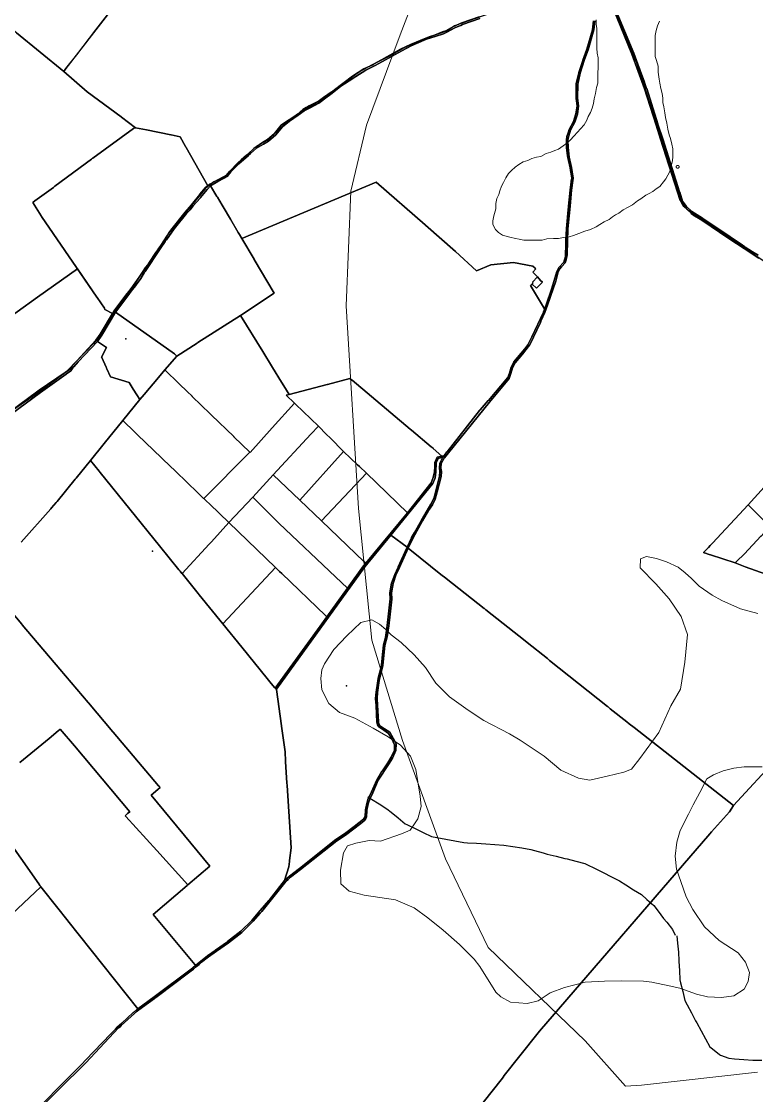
# Model space of a CAD drawing. Header units: metres. Extents: x 3 to 1005126, y 39 to 4383651.
# Drawn here: x 481764 to 483783, y 4360370 to 4363319 of the extents above; entities that cross this region are included whole.
import ezdxf

# ---------------------------------------------------------------- set-up
doc = ezdxf.new("R2010")
doc.units = ezdxf.units.M
doc.header["$MEASUREMENT"] = 0
doc.layers.add('50', color=7, linetype='Continuous', lineweight=9, true_color=0xc9f2cf)
doc.layers.add('Habitats_5_km_Cala_Blava', color=7, linetype='Continuous', lineweight=9, true_color=0xe7f7d0)
doc.layers.add('Carreteras_5_km_Cala_Blava', color=2, linetype='Continuous', lineweight=30)
doc.layers.add('Red_hidrologica_Provisional_5_km_Cala_Blava', color=4, linetype='Continuous', lineweight=30)
doc.layers.add('TM_Llucmajor', color=7, linetype='Continuous')
doc.layers.add('Yacimientos_arqueologicos_5_km_Cala_Blava', color=7, linetype='Continuous', true_color=0x6c7696)

msp = doc.modelspace()

# ---------------------------------------------------------------- linework, layer by layer
at = {"layer": '50'}
msp.add_lwpolyline([(483784.9, 4360434.5), (483466.4, 4360398.9), (483423, 4360396.2), (483423, 4360396.2), (483311.8, 4360520.6), (483045.7, 4360776.8), (482928.5, 4361020.6), (482810, 4361345), (482726.2, 4361620.9), (482689.1, 4361981.8), (482655.2, 4362539.1), (482667.9, 4362853.8), (482711.3, 4363034.5), (482803.7, 4363282.4), (482903.9, 4363542.8)], dxfattribs=at)
at = {"layer": 'Carreteras_5_km_Cala_Blava'}
for points in [[(483342.8, 4363477.6, 96.4), (483342.6, 4363473.1, 96.4), (483353, 4363451.1, 96.2), (483369.4, 4363407, 96.1), (483453.2, 4363206.8, 96.3), (483576, 4362829.3, 94.2)], [(483150, 4363376.5, 102), (482952.8, 4363307.2, 102.9), (482933.7, 4363293.5, 103.2), (482865.5, 4363270.2, 104), (482813.1, 4363246.5, 104), (482776.3, 4363224.8, 103.8), (482724.8, 4363199.4, 103.9), (482692.5, 4363180.9, 103.7), (482578, 4363097.8, 101.4), (482519.4, 4363063.4, 100.7), (482481.3, 4363033, 100.3), (482441.8, 4362995.4, 99.9), (482411.6, 4362978.1, 100.1), (482402.2, 4362970.5, 100.1), (482375.1, 4362943.6, 100.3), (482351.5, 4362923.5, 100.6), (482327.7, 4362896.6, 100.8), (482319.1, 4362890.9, 100.9), (482292.1, 4362878.7, 101.1), (482280.9, 4362871.2, 101.3), (482268.5, 4362860.2, 101.5), (482167.9, 4362737.2, 100.3), (482068.9, 4362589.7, 99.8), (482012.5, 4362515.1, 101.5), (481991.2, 4362473.5, 102.4), (481978.4, 4362454.1, 102.9), (481961.9, 4362434.9, 103), (481891.2, 4362362.3, 102.9)], [(483576, 4362829.3, 94.2), (483585.3, 4362811.9, 94), (483590.7, 4362804.9, 93.9), (483608.3, 4362792.9, 93.6)], [(483608.3, 4362792.9, 93.6), (483880, 4362610.4, 93.1), (483911.8, 4362585.9, 93), (483923.8, 4362573.8, 93.2)], [(481891.2, 4362362.3, 102.9), (481883.6, 4362354.4, 102.8), (481804.8, 4362296.9, 102.4), (481720.8, 4362238.5, 102.5), (481527.1, 4362098.5, 100.4)]]:
    msp.add_polyline3d(points, dxfattribs=at)
at = {"layer": 'Habitats_5_km_Cala_Blava'}
for points in [[(483516.2, 4363319.9), (483511, 4363307.3), (483507.1, 4363294.6), (483504.4, 4363280.6), (483504.3, 4363267.9), (483504.1, 4363252.7), (483504, 4363240), (483503.9, 4363223.4), (483507.6, 4363212), (483512.5, 4363196.7), (483512.4, 4363180.2), (483514.8, 4363161.1), (483517.2, 4363149.6), (483519.6, 4363135.6), (483523.3, 4363121.6), (483525.7, 4363108.9), (483525.6, 4363097.4), (483528.1, 4363084.7), (483530.5, 4363068.2), (483532.9, 4363055.4), (483536.6, 4363040.1), (483539, 4363023.6), (483542.6, 4363008.3), (483546.3, 4362998.1), (483550, 4362982.8), (483552.5, 4362970.1), (483552.4, 4362959.9), (483552.3, 4362948.5), (483552.2, 4362937.1), (483546.9, 4362919.3), (483544.3, 4362907.9), (483539.1, 4362897.8), (483533.9, 4362887.7), (483527.5, 4362878.8), (483517.2, 4362866.2), (483507, 4362859.9), (483498, 4362852.4), (483487.8, 4362847.4), (483478.8, 4362842.4), (483464.7, 4362832.3), (483455.8, 4362827.3), (483441.7, 4362816), (483430.2, 4362809.7), (483416.2, 4362802.2), (483404.6, 4362793.4), (483395.7, 4362788.4), (483386.7, 4362783.4), (483377.8, 4362775.9), (483363.7, 4362769.7), (483352.2, 4362762.1), (483342, 4362755.9), (483326.7, 4362748.4), (483311.4, 4362743.4), (483294.8, 4362737.2), (483279.5, 4362732.2), (483268, 4362728.5), (483252.7, 4362726.1), (483238.7, 4362723.7), (483224.7, 4362723.8), (483206.9, 4362722.7), (483194.2, 4362719), (483180.2, 4362719.1), (483167.5, 4362719.2), (483154.8, 4362719.3), (483143.3, 4362719.4), (483130.6, 4362722.1), (483120.5, 4362723.5), (483105.2, 4362727.4), (483095.1, 4362730), (483085, 4362732.7), (483073.6, 4362740.4), (483066, 4362748.1), (483058.5, 4362762.1), (483058.6, 4362772.3), (483061.3, 4362786.2), (483066.5, 4362805.3), (483066.7, 4362819.2), (483069.3, 4362833.2), (483074.5, 4362844.6), (483077.2, 4362854.7), (483082.4, 4362867.4), (483087.5, 4362877.5), (483094, 4362890.2), (483101.7, 4362901.6), (483109.4, 4362910.4), (483119.7, 4362919.2), (483129.9, 4362926.7), (483141.4, 4362934.3), (483154.2, 4362938), (483165.7, 4362942.9), (483178.4, 4362946.6), (483189.9, 4362949.1), (483205.2, 4362956.6), (483218, 4362960.3), (483228.2, 4362965.3), (483238.4, 4362969), (483251.2, 4362977.8), (483261.4, 4362985.3), (483271.7, 4362994.1), (483280.7, 4363004.2), (483290.9, 4363015.6), (483298.7, 4363024.4), (483308.9, 4363035.8), (483316.7, 4363048.4), (483320.6, 4363058.5), (483327, 4363069.9), (483331, 4363081.3), (483334.9, 4363094), (483336.3, 4363106.7), (483340.2, 4363121.9), (483342.9, 4363138.4), (483346.8, 4363149.8), (483346.9, 4363162.5), (483347.1, 4363177.8), (483347.2, 4363193), (483347.3, 4363207), (483347.5, 4363219.7), (483345, 4363232.4), (483343.9, 4363246.4), (483344, 4363260.4), (483344.1, 4363273.1), (483344.3, 4363288.4), (483344.4, 4363299.8), (483341.9, 4363312.5), (483342, 4363324)], [(483798, 4361273.3), (483749, 4361273.3), (483720, 4361269.3), (483691, 4361262.3), (483664, 4361251.3), (483646, 4361240.3), (483627, 4361202.3), (483609, 4361168.3), (483596, 4361143.3), (483573, 4361098.3), (483564, 4361066.3), (483559, 4361027.3), (483563, 4360992.3), (483575, 4360958.3), (483589, 4360916.3), (483608, 4360881.3), (483640, 4360833.3), (483680, 4360796.3), (483732, 4360762.3), (483752, 4360736.3), (483763, 4360708.3), (483760, 4360683.3), (483749, 4360662.3), (483720, 4360644.3), (483686, 4360639.3), (483648, 4360641.3), (483618, 4360648.3), (483572, 4360665.3), (483543, 4360671.3), (483495, 4360681.3), (483472, 4360684.3), (483412, 4360685.3), (483365, 4360684.3), (483312, 4360681.3), (483255, 4360667.3), (483216, 4360652.3), (483182.9, 4360630.3), (483152.9, 4360623.3), (483106.9, 4360626.3), (483079.9, 4360641.3), (483066.9, 4360654.3), (483022.9, 4360724.3), (483006.9, 4360744.3), (482966.9, 4360785.3), (482921.9, 4360824.3), (482879.9, 4360858.3), (482841.9, 4360885.3), (482790.9, 4360907.3), (482704.9, 4360920.3), (482663.9, 4360931.3), (482640.9, 4360951.3), (482639.9, 4360989.3), (482647.9, 4361036.3), (482658.9, 4361056.3), (482681.9, 4361063.3), (482718.9, 4361070.3), (482749.9, 4361068.3), (482807.9, 4361089.3), (482830.9, 4361099.3), (482844.9, 4361119.3), (482851.9, 4361130.3), (482861.9, 4361164.3), (482858.9, 4361192.3), (482846.9, 4361265.3), (482831.9, 4361302.3), (482804.9, 4361332.3), (482770.9, 4361355.3), (482729.9, 4361379.3), (482678.9, 4361406.3), (482636.9, 4361422.3), (482607.9, 4361446.3), (482588.9, 4361484.3), (482585.9, 4361515.3), (482588.9, 4361539.3), (482595.9, 4361555.3), (482621.9, 4361595.3), (482656.9, 4361632.3), (482695.9, 4361669.3), (482726, 4361676.3), (482747, 4361664.3), (482764, 4361650.3), (482779, 4361635.3), (482807, 4361614.3), (482842, 4361580.3), (482873, 4361545.3), (482902, 4361502.3), (482939, 4361465.3), (482991, 4361428.3), (483034, 4361400.3), (483104, 4361363.3), (483133, 4361346.3), (483199, 4361302.3), (483245, 4361263.3), (483294, 4361241.3), (483325, 4361236.3), (483372, 4361247.3), (483418, 4361258.3), (483439, 4361266.3), (483462, 4361295.3), (483514, 4361367.3), (483547, 4361440.3), (483574, 4361486.3), (483586, 4361560.3), (483593, 4361636.3), (483576, 4361685.3), (483543, 4361734.3), (483506, 4361775.3), (483463, 4361819.3), (483464, 4361844.3), (483480, 4361850.3), (483508, 4361845.3), (483535, 4361835.3), (483567, 4361821.3), (483587, 4361805.3), (483604, 4361790.3), (483625, 4361769.3), (483661, 4361744.3), (483687, 4361729.3), (483739, 4361706.3), (483786, 4361694.3)]]:
    msp.add_lwpolyline(points, dxfattribs=at)
msp.add_lwpolyline([(483566.2, 4362916.3), (483565.3, 4362916.3), (483564.7, 4362916.3), (483564.2, 4362916.8), (483563.7, 4362916.8), (483563.3, 4362917.3), (483562.9, 4362917.8), (483562.6, 4362918.3), (483562.3, 4362918.8), (483562.2, 4362919.3), (483562, 4362919.8), (483562, 4362920.3), (483562, 4362920.8), (483562.1, 4362921.3), (483562.3, 4362921.8), (483562.5, 4362922.3), (483562.8, 4362922.8), (483563.2, 4362923.3), (483563.6, 4362923.3), (483564.1, 4362923.8), (483564.6, 4362924.3), (483565.1, 4362924.3), (483565.7, 4362924.3), (483566.2, 4362924.3), (483566.7, 4362924.3), (483567.3, 4362924.3), (483567.8, 4362923.8), (483568.2, 4362923.8), (483568.7, 4362923.3), (483569.1, 4362922.8), (483569.4, 4362922.3), (483569.7, 4362921.8), (483569.8, 4362921.3), (483569.9, 4362920.8), (483570, 4362920.3), (483569.9, 4362919.8), (483569.8, 4362919.3), (483569.6, 4362918.8), (483569.4, 4362918.3), (483569.1, 4362917.8), (483568.7, 4362917.3), (483568.2, 4362916.8), (483567.8, 4362916.8), (483567.3, 4362916.3), (483566.7, 4362916.3)], close=True, dxfattribs=at)
at = {"layer": 'Red_hidrologica_Provisional_5_km_Cala_Blava'}
for points in [[(482715.4, 4361190.3), (482724.9, 4361184.3), (482746.1, 4361171), (482767.2, 4361157.6), (482778.8, 4361148.2), (482798.2, 4361132.5), (482817.6, 4361116.7), (482822.5, 4361114.3), (482844.9, 4361103.3), (482867.4, 4361092.3), (482889.8, 4361081.3), (482904.6, 4361078.6), (482929.2, 4361074), (482953.8, 4361069.5), (482978.4, 4361064.9), (482989, 4361064.3), (483013.9, 4361062.8), (483038.9, 4361061.2), (483063.8, 4361059.7), (483088.8, 4361058.1), (483088.8, 4361058.1), (483113.5, 4361054.1), (483138.1, 4361050.1), (483162.8, 4361046.1), (483172.4, 4361043.3), (483196.4, 4361036.3), (483207.9, 4361033.5), (483232.1, 4361027.4), (483256.4, 4361021.3), (483262.4, 4361019.8), (483286.6, 4361013.8), (483310.9, 4361007.7), (483316.8, 4361004.8), (483339.2, 4360993.6), (483361.5, 4360982.4), (483383.9, 4360971.2), (483406.2, 4360960), (483424, 4360948.7), (483445.1, 4360935.3), (483466.2, 4360921.9), (483481.5, 4360908.4), (483500.3, 4360891.9), (483512.3, 4360876.3), (483527.5, 4360856.5), (483536.2, 4360845.9), (483552, 4360826.5), (483558.9, 4360810.2)], [(483563.5, 4360809.2), (483565.8, 4360788.9), (483568.6, 4360764.1), (483569.3, 4360740.3), (483569.4, 4360738.1), (483570.7, 4360713.2), (483572, 4360688.2), (483574, 4360680), (483580, 4360655.7), (483586, 4360631.4), (483592.2, 4360619.7), (483603.8, 4360597.5), (483615.4, 4360575.4), (483618.3, 4360569.9), (483630.3, 4360547.9), (483642.2, 4360525.9), (483654.1, 4360503.9), (483661.3, 4360498.2), (483680.8, 4360482.6), (483683.5, 4360481.5), (483706.8, 4360472.6), (483722.4, 4360471.3), (483747.3, 4360469.3), (483772.3, 4360467.2), (483797, 4360467.4)]]:
    msp.add_lwpolyline(points, dxfattribs=at)
at = {"layer": 'TM_Llucmajor', "linetype": 'Continuous', "flags": 128}
for points in [[(482035.1, 4363383.2), (481968, 4363296.4), (481885.9, 4363190.2), (481879.6, 4363182.1), (481749.8, 4363287.8), (481738, 4363297.4), (481736.8, 4363298.5), (481736.8, 4363298.5), (481681.6, 4363349)], [(483020.6, 4363332.1), (482973.1, 4363315.6), (482973, 4363315.5), (482950.2, 4363305.3), (482929.1, 4363293.6), (482928.8, 4363293.5), (482920.4, 4363290.7), (482898.1, 4363282), (482883.8, 4363277.1), (482874.5, 4363274), (482874.4, 4363273.9), (482832.6, 4363256.1), (482832.2, 4363255.9), (482805.1, 4363243.5), (482752.8, 4363214.3), (482730.5, 4363201.8), (482730.2, 4363201.6), (482704.1, 4363189.3), (482673.2, 4363168.9), (482646.5, 4363149), (482639.1, 4363143.5), (482615, 4363125.7), (482614.7, 4363125.5), (482593.1, 4363110.7), (482578.3, 4363099.6), (482578.1, 4363099.5), (482567.1, 4363094.3), (482553.6, 4363087.9), (482553.5, 4363087.8), (482546.1, 4363083.1), (482545.6, 4363082.8), (482536.8, 4363077.3), (482520.9, 4363064.4), (482497.8, 4363048.6), (482497, 4363048), (482477.3, 4363034.5), (482458.4, 4363012.1), (482439.5, 4362995.1), (482439.4, 4362995), (482425.4, 4362987), (482407, 4362974.4), (482406.9, 4362974.2), (482381.9, 4362952.7), (482367.2, 4362939.2), (482358.2, 4362930.9), (482335.7, 4362908.1), (482325.7, 4362896.3), (482321.5, 4362894.2), (482318.3, 4362892.5), (482301.2, 4362883.3), (482280.8, 4362872.3), (482275.6, 4362868.5), (482215.9, 4362973.7), (482215.4, 4362974.6), (482215.1, 4362975.2), (482214.6, 4362976), (482199.2, 4363003.1), (482174.9, 4363008.1), (482174.1, 4363008.2), (482107.4, 4363022), (482076.7, 4363027.3), (482038.8, 4363056.5), (482037.1, 4363057.8), (481944.3, 4363126.2), (481879.6, 4363182.1), (481885.9, 4363190.2), (481915.3, 4363228.3), (481915.3, 4363228.3), (481968, 4363296.4), (482035.1, 4363383.2)], [(483389.4, 4363353.3), (483440.1, 4363229.9), (483475.1, 4363134.2), (483506.6, 4363034.9), (483519, 4362996.2), (483565.8, 4362850.7), (483572, 4362830.9), (483575.4, 4362824.8), (483576.5, 4362822.8), (483582.8, 4362811.4), (483602.9, 4362792.7), (483605.3, 4362790.7), (483606.7, 4362789.7), (483607.9, 4362788.7), (483632.2, 4362774), (483706.2, 4362723.6), (483748.2, 4362696.1), (483789, 4362669.6)], [(483789, 4362669.6), (483748.2, 4362696.1), (483706.2, 4362723.6), (483632.2, 4362774), (483607.9, 4362788.7), (483606.7, 4362789.7), (483605.3, 4362790.7), (483602.9, 4362792.7), (483582.8, 4362811.4), (483576.5, 4362822.8), (483575.4, 4362824.8), (483572, 4362830.9), (483565.8, 4362850.7), (483519, 4362996.2), (483506.6, 4363034.9), (483475.1, 4363134.2), (483440.1, 4363229.9), (483389.4, 4363353.3)], [(483787.3, 4362677.4), (483771.8, 4362687.1), (483751.3, 4362700.1), (483750.9, 4362700.3), (483750.8, 4362700.5), (483750.2, 4362700.9), (483749.2, 4362701.6), (483744.4, 4362704.9), (483710.4, 4362728.4), (483635.3, 4362778.2), (483634.1, 4362779), (483605, 4362798), (483589.6, 4362812.2), (483579.1, 4362826.2), (483571.5, 4362851), (483571.3, 4362851.8), (483524.9, 4362997.2), (483524.8, 4362997.5), (483511.9, 4363037.8), (483511.7, 4363038.6), (483480.9, 4363135), (483480.8, 4363135.2), (483476.9, 4363146.3), (483473.7, 4363155.5), (483464.2, 4363182.4), (483462.2, 4363187.9), (483461.7, 4363189.5), (483461.5, 4363190), (483460.7, 4363192.1), (483456.7, 4363202.5), (483445.4, 4363232.3), (483445.3, 4363232.5), (483394, 4363354.8)], [(483394, 4363354.8), (483445.3, 4363232.5), (483445.4, 4363232.3), (483456.7, 4363202.5), (483460.7, 4363192.1), (483461.5, 4363190), (483461.7, 4363189.5), (483462.2, 4363187.9), (483464.2, 4363182.4), (483473.7, 4363155.5), (483476.9, 4363146.3), (483480.8, 4363135.2), (483480.9, 4363135), (483511.7, 4363038.6), (483511.9, 4363037.8), (483524.8, 4362997.5), (483524.9, 4362997.2), (483571.3, 4362851.8), (483571.5, 4362851), (483579.1, 4362826.2), (483589.6, 4362812.2), (483605, 4362798), (483634.1, 4362779), (483635.3, 4362778.2), (483710.4, 4362728.4), (483744.4, 4362704.9), (483749.2, 4362701.6), (483750.2, 4362700.9), (483750.8, 4362700.5), (483750.9, 4362700.3), (483751.3, 4362700.1), (483771.8, 4362687.1), (483787.3, 4362677.4)], [(481730.9, 4362246.7), (481808.4, 4362304.1), (481808.9, 4362304.4), (481812.3, 4362307), (481812.4, 4362307), (481883.9, 4362355.8), (481895.7, 4362364.1), (481903.5, 4362374.3), (481903.5, 4362374.4), (481916.7, 4362388.7), (481926, 4362399), (481967.6, 4362444.5), (481980.1, 4362460.8), (481980.2, 4362460.9), (482013.7, 4362517.8), (482017.5, 4362524.3), (482054, 4362572.2), (482054.3, 4362572.6), (482058.7, 4362578.2), (482058.8, 4362578.3), (482064.6, 4362586.3), (482087.1, 4362617.2), (482101.6, 4362639.5), (482101.7, 4362639.6), (482101.9, 4362640), (482113.3, 4362655.1), (482113.5, 4362655.4), (482133, 4362685.1), (482137.9, 4362692.5), (482141.1, 4362697.2), (482141.3, 4362697.4), (482146, 4362704.5), (482164.4, 4362732.3), (482166.1, 4362734.8), (482166.2, 4362735), (482168.1, 4362738.2), (482168.8, 4362739.1), (482174.3, 4362746.2), (482213, 4362795.7), (482230.9, 4362816.4), (482253.4, 4362844.8), (482253.4, 4362844.9), (482269, 4362863.4), (482275.6, 4362868.5), (482280.8, 4362872.3), (482301.2, 4362883.3), (482318.3, 4362892.5), (482321.5, 4362894.2), (482325.7, 4362896.3), (482335.7, 4362908.1), (482358.2, 4362930.9), (482367.2, 4362939.2), (482381.9, 4362952.7), (482406.9, 4362974.2), (482407, 4362974.4), (482425.4, 4362987), (482439.4, 4362995), (482439.5, 4362995.1), (482458.4, 4363012.1), (482477.3, 4363034.5), (482497, 4363048), (482497.8, 4363048.6), (482520.9, 4363064.4), (482536.8, 4363077.3), (482545.6, 4363082.8), (482546.1, 4363083.1), (482553.5, 4363087.8), (482553.6, 4363087.9), (482567.1, 4363094.3), (482578.1, 4363099.5), (482578.3, 4363099.6), (482593.1, 4363110.7), (482614.7, 4363125.5), (482615, 4363125.7), (482639.1, 4363143.5), (482646.5, 4363149), (482673.2, 4363168.9), (482704.1, 4363189.3), (482730.2, 4363201.6), (482730.5, 4363201.8), (482752.8, 4363214.3), (482805.1, 4363243.5), (482832.2, 4363255.9), (482832.6, 4363256.1), (482874.4, 4363273.9), (482874.5, 4363274), (482883.8, 4363277.1), (482898.1, 4363282), (482920.4, 4363290.7), (482928.8, 4363293.5), (482929.1, 4363293.6), (482950.2, 4363305.3), (482973, 4363315.5), (482973.1, 4363315.6), (483020.6, 4363332.1)], [(483022.3, 4363327.4), (482974.9, 4363310.9), (482970.5, 4363308.6), (482969.6, 4363308.2), (482954, 4363302.1), (482931.6, 4363289.7), (482922.8, 4363285.7), (482899.8, 4363278.3), (482876.4, 4363270.7), (482834.4, 4363252.7), (482808.2, 4363238.9), (482755.4, 4363209.5), (482732.9, 4363197.6), (482709.7, 4363186.2), (482682.1, 4363168.5), (482679.5, 4363166.8), (482674, 4363163.2), (482641.2, 4363141.5), (482617.3, 4363122.9), (482595.8, 4363107.4), (482591.1, 4363103.6), (482580.6, 4363095.5), (482556.3, 4363082.7), (482540.1, 4363073.7), (482523.4, 4363062.6), (482500.1, 4363045.4), (482481, 4363029.7), (482462, 4363008.6), (482442.3, 4362990.9), (482428, 4362982.9), (482409.5, 4362971.3), (482393.1, 4362956.9), (482387.6, 4362952.1), (482387.2, 4362951.7), (482360.9, 4362928.5), (482339, 4362906.3), (482328.5, 4362893.7), (482320.7, 4362888.8), (482302.9, 4362880.2), (482283.2, 4362868.6), (482273.3, 4362857.8), (482255.4, 4362836.1), (482255, 4362835.7), (482254.1, 4362834.6), (482235.1, 4362813.6), (482227.3, 4362802.7), (482216.8, 4362792.5), (482183.5, 4362750.5), (482183.2, 4362750.2), (482161.6, 4362720.2), (482158.7, 4362716.1), (482158.4, 4362715.7), (482144.6, 4362695.2), (482103.2, 4362633.3), (482101.6, 4362630.9), (482091.2, 4362613.7), (482078.7, 4362596.3), (482076.5, 4362593.4), (482065.4, 4362579), (482058.4, 4362569.9), (482021.7, 4362521.5), (481984.7, 4362457.8), (481972.4, 4362441), (481919.4, 4362385.1), (481907.3, 4362371), (481905.1, 4362368.1), (481899.1, 4362360.5), (481887.3, 4362351.5), (481886.5, 4362351), (481815.7, 4362301.1), (481735.4, 4362241.3)], [(481811.2, 4360337.9), (481883.7, 4360410.7), (481918.5, 4360445.5), (481929, 4360456), (481929.6, 4360456.7), (481940.5, 4360468.1), (482008.4, 4360538.7), (482021.9, 4360552.8), (482026.9, 4360558.1), (482038.9, 4360569.2), (482070.9, 4360598.1), (482071.3, 4360598.5), (482081.8, 4360607.5), (482082.2, 4360607.9), (482083.4, 4360608.7), (482127.8, 4360641.3), (482127.9, 4360641.4), (482233.8, 4360720.4), (482234, 4360720.7), (482241.7, 4360727.6), (482274.4, 4360753.7), (482295.5, 4360768.7), (482296.2, 4360769.2), (482329.1, 4360792.2), (482329.8, 4360792.8), (482365.9, 4360821.7), (482396.3, 4360850.9), (482396.6, 4360851.2), (482418.5, 4360877.1), (482419.4, 4360878.3), (482443.1, 4360905.4), (482443.6, 4360905.8), (482444, 4360906.4), (482445.2, 4360907.9), (482486.4, 4360960.5), (482486.5, 4360960.7), (482500.1, 4360972.9), (482500.2, 4360973), (482527.6, 4360994), (482527.7, 4360994.1), (482627.5, 4361073), (482650.9, 4361088.7), (482677.1, 4361108.8), (482703.4, 4361128.7), (482707.8, 4361136.1), (482708.2, 4361154.6), (482708.2, 4361154.8), (482712.3, 4361172.5), (482716.2, 4361186), (482724.8, 4361203), (482725.5, 4361204.5), (482739.6, 4361236.7), (482753.7, 4361260.6), (482753.8, 4361260.7), (482754.9, 4361262.2), (482764.6, 4361275.2), (482764.7, 4361275.4), (482769.8, 4361283.8), (482779.2, 4361299), (482788.1, 4361318.3), (482788.4, 4361333.4), (482781.1, 4361349.8), (482772.2, 4361364.4), (482759.1, 4361373.4), (482758.7, 4361373.6), (482745.4, 4361382.6), (482741.8, 4361387.9), (482740, 4361395.9), (482737.5, 4361441.4), (482737.5, 4361441.7), (482736.3, 4361460), (482736.3, 4361460.1), (482737.9, 4361477.5), (482737.9, 4361477.6), (482742.7, 4361509), (482742.8, 4361509.7), (482743.8, 4361515.2), (482746.2, 4361527.4), (482748.6, 4361536), (482752.6, 4361552.4), (482754.7, 4361571.3), (482754.8, 4361571.9), (482757.8, 4361607.3), (482757.8, 4361607.4), (482763.1, 4361627.6), (482763.2, 4361627.9), (482768.5, 4361660.6), (482768.5, 4361660.9), (482772.1, 4361692.8), (482776.7, 4361733.7), (482776.7, 4361733.8), (482775.3, 4361750.3), (482775.3, 4361750.4), (482780, 4361777.5), (482780, 4361777.6), (482788.8, 4361800.8), (482789, 4361801.3), (482798, 4361821.4), (482798.1, 4361821.6), (482822.1, 4361874.5), (482822.7, 4361875.8), (482835.1, 4361901.8), (482835.3, 4361902.3), (482843, 4361916.1), (482862, 4361950.4), (482888.3, 4361994.2), (482888.4, 4361994.4), (482896.6, 4362009.3), (482901.1, 4362026.4), (482901.2, 4362026.8), (482912.1, 4362070.9), (482912.2, 4362071.3), (482913, 4362083.6), (482911.8, 4362093.2), (482911.7, 4362093.4), (482912.9, 4362106.5), (482921.4, 4362123), (482921.5, 4362123.2), (482923.8, 4362126.2), (482932.4, 4362137.5), (482933, 4362138.2), (483021.6, 4362251.1), (483023, 4362252.7), (483023.4, 4362253.1), (483045.9, 4362278.4), (483046, 4362278.5), (483099.2, 4362341.6), (483104.1, 4362353.6), (483104.2, 4362353.8), (483108.5, 4362370), (483108.6, 4362370.1), (483116, 4362384.4), (483116.1, 4362384.6), (483136, 4362408.9), (483136.2, 4362409.1), (483145.7, 4362419.8), (483146.1, 4362420.2), (483154.3, 4362431.2), (483154.6, 4362431.8), (483165, 4362453.6), (483197.2, 4362521.5), (483197.4, 4362522), (483204.8, 4362541.6), (483219.4, 4362584.8), (483227.2, 4362607.8), (483227.2, 4362607.9), (483234.2, 4362633.2), (483239.8, 4362643.6), (483239.9, 4362643.7), (483253.1, 4362658.7), (483257.9, 4362674), (483258.2, 4362682.6), (483258.7, 4362702.5), (483258.7, 4362702.7), (483258.9, 4362710.6), (483259.2, 4362717.6), (483259.2, 4362718.3), (483260.2, 4362750.5), (483260.2, 4362750.7), (483265.3, 4362802.6), (483266.1, 4362811), (483266.2, 4362812.7), (483270.3, 4362856.6), (483270.3, 4362857), (483273.7, 4362879.4), (483273.9, 4362880.6), (483275.2, 4362889), (483274.2, 4362894.9), (483274.1, 4362895.6), (483271.9, 4362910.3), (483270.8, 4362917.2), (483270.8, 4362917.5), (483264.4, 4362946.3), (483263.8, 4362950.9), (483261.1, 4362973.4), (483260.7, 4362993.5), (483260.7, 4362993.7), (483262, 4363003.6), (483265.3, 4363013.4), (483265.5, 4363014), (483268.3, 4363022.5), (483268.4, 4363022.7), (483279.8, 4363044.8), (483279.8, 4363045), (483286.6, 4363065.4), (483289.8, 4363088), (483287.3, 4363108), (483287.3, 4363108.2), (483287.2, 4363148.3), (483294.6, 4363178.5), (483294.7, 4363178.9), (483305.5, 4363212.5), (483305.8, 4363213.4), (483316.5, 4363243), (483316.7, 4363243.7), (483332.2, 4363296.9), (483334.6, 4363321.6)], [(483338.6, 4363321.6), (483336.1, 4363296.2), (483320.3, 4363241.8), (483309.6, 4363212.1), (483298.4, 4363177.2), (483291.5, 4363147.3), (483291.3, 4363108.6), (483293.8, 4363088), (483290.6, 4363064.5), (483283.5, 4363043.4), (483272, 4363020.9), (483271, 4363017.9), (483270.7, 4363017.1), (483269.8, 4363014.2), (483266, 4363002.8), (483264.7, 4362993.3), (483265.1, 4362973.7), (483268.3, 4362947), (483274.7, 4362918.2), (483279.3, 4362889.1), (483274.8, 4362856.7), (483270.8, 4362812.4), (483264.3, 4362750.2), (483262.2, 4362680.6), (483262.2, 4362679.1), (483262.1, 4362676.9), (483262, 4362675.8), (483262, 4362675.6), (483261.9, 4362673.3), (483259.9, 4362667), (483259.3, 4362665), (483256.7, 4362656.7), (483247.7, 4362646.6), (483246.8, 4362645.5), (483242.8, 4362640.7), (483237.9, 4362631.8), (483231.3, 4362606.8), (483208.8, 4362540.2), (483201.3, 4362520.2), (483190.6, 4362497), (483189.9, 4362495.6), (483188.8, 4362493.3), (483159.7, 4362431.9), (483159, 4362430.6), (483149.3, 4362417.7), (483139.4, 4362405.7), (483119.3, 4362382.2), (483112.3, 4362368.6), (483107.9, 4362352.4), (483102.8, 4362339.5), (483049.2, 4362274.5), (482937, 4362134.8), (482925.7, 4362121), (482925, 4362120.1), (482916.8, 4362105.6), (482915.8, 4362093.3), (482917, 4362083.6), (482916, 4362070.3), (482905.7, 4362027.8), (482900.2, 4362007.6), (482892.9, 4361992.1), (482881.6, 4361976.6), (482864.8, 4361948.7), (482838.2, 4361900.2), (482825.4, 4361873.1), (482801.9, 4361819.9), (482792.2, 4361799.1), (482784.2, 4361776), (482779.7, 4361750.3), (482780.7, 4361733.6), (482775.9, 4361692), (482772.5, 4361659.8), (482768.2, 4361630.2), (482761.8, 4361605.7), (482758.3, 4361570.7), (482756.3, 4361550.8), (482752.2, 4361535.6), (482746.2, 4361510.3), (482741.8, 4361477), (482740.3, 4361460.1), (482741.5, 4361441.8), (482743.9, 4361396.5), (482745.4, 4361390.2), (482747.8, 4361385.8), (482761.2, 4361376.8), (482775.3, 4361368.1), (482784.8, 4361351.7), (482792.5, 4361335.7), (482792.1, 4361317.5), (482782.7, 4361297.1), (482772.1, 4361279), (482743.8, 4361236), (482728.5, 4361201.4), (482720.6, 4361184.5), (482716.1, 4361171.3), (482712.2, 4361154.2), (482711.7, 4361134.9), (482709.3, 4361130.9), (482706.6, 4361126.2), (482706.5, 4361126.1), (482704.9, 4361124.8), (482696, 4361117.5), (482653.4, 4361085.4), (482630.2, 4361069.9), (482530.1, 4360990.6), (482502.7, 4360969.9), (482496.1, 4360963.8), (482490.8, 4360959.1), (482489.4, 4360957.8), (482427.7, 4360879.9), (482424, 4360876), (482422.3, 4360874.1), (482419.2, 4360870.6), (482399.6, 4360848.8), (482368.7, 4360818.4), (482332.2, 4360789.4), (482299, 4360766.7), (482277.3, 4360751.1), (482258.4, 4360736.4), (482251.3, 4360730.3), (482244.2, 4360724.2), (482235.8, 4360716.9), (482230.2, 4360712.5), (482222.8, 4360706.9), (482136.2, 4360642.3), (482130.3, 4360637.9), (482128.7, 4360636.8), (482085.8, 4360605.7), (482079.1, 4360600), (482074, 4360595.7), (482037.7, 4360562.5), (482034.3, 4360559.3), (482030.6, 4360556), (481940, 4360460.1), (481865.2, 4360385.9), (481859.7, 4360380.5), (481814.6, 4360335.7)], [(483334.6, 4363321.6), (483332.2, 4363296.9), (483316.7, 4363243.7), (483316.5, 4363243), (483305.8, 4363213.4), (483305.5, 4363212.5), (483294.7, 4363178.9), (483294.6, 4363178.5), (483287.2, 4363148.3), (483287.3, 4363108.2), (483287.3, 4363108), (483289.8, 4363088), (483286.6, 4363065.4), (483279.8, 4363045), (483279.8, 4363044.8), (483268.4, 4363022.7), (483268.3, 4363022.5), (483265.5, 4363014), (483265.3, 4363013.4), (483262, 4363003.6), (483260.7, 4362993.7), (483260.7, 4362993.5), (483261.1, 4362973.4), (483263.8, 4362950.9), (483264.4, 4362946.3), (483270.8, 4362917.5), (483270.8, 4362917.2), (483271.9, 4362910.3), (483274.1, 4362895.6), (483274.2, 4362894.9), (483275.2, 4362889), (483273.9, 4362880.6), (483273.7, 4362879.4), (483270.3, 4362857), (483270.3, 4362856.6), (483266.2, 4362812.7), (483266.1, 4362811), (483265.3, 4362802.6), (483260.2, 4362750.7), (483260.2, 4362750.5), (483259.2, 4362718.3), (483259.2, 4362717.6), (483258.9, 4362710.6), (483258.7, 4362702.7), (483258.7, 4362702.5), (483258.2, 4362682.6), (483257.9, 4362674), (483253.1, 4362658.7), (483239.9, 4362643.7), (483239.8, 4362643.6), (483234.2, 4362633.2), (483227.2, 4362607.9), (483227.2, 4362607.8), (483219.4, 4362584.8), (483204.8, 4362541.6), (483200.5, 4362530.3), (483162.1, 4362594.2), (483166.3, 4362598.5), (483178.3, 4362587.1), (483189.3, 4362598.6), (483194.3, 4362603.9), (483194.3, 4362603.9), (483189.5, 4362608.4), (483181.2, 4362618.6), (483172.8, 4362626.6), (483172.7, 4362626.6), (483168.2, 4362630.9), (483176.6, 4362639.8), (483175, 4362641.9), (483168.4, 4362647.4), (483115, 4362658), (483052.6, 4362651.2), (483013.4, 4362635.2), (482956, 4362687.4), (482873.5, 4362760.2), (482872.5, 4362761), (482737.6, 4362878.5), (482369.2, 4362723.3), (482362.7, 4362734.3), (482362.4, 4362734.8), (482359.2, 4362740.1), (482337.5, 4362776.8), (482317.7, 4362810.1), (482317.6, 4362810.3), (482315, 4362814.7), (482302, 4362836.6), (482301.7, 4362837.2), (482300.6, 4362839.1), (482283.2, 4362868.6), (482302.9, 4362880.2), (482320.7, 4362888.8), (482328.5, 4362893.7), (482339, 4362906.3), (482360.9, 4362928.5), (482387.2, 4362951.7), (482387.6, 4362952.1), (482393.1, 4362956.9), (482409.5, 4362971.3), (482428, 4362982.9), (482442.3, 4362990.9), (482462, 4363008.6), (482481, 4363029.7), (482500.1, 4363045.4), (482523.4, 4363062.6), (482540.1, 4363073.7), (482556.3, 4363082.7), (482580.6, 4363095.5), (482591.1, 4363103.6), (482595.8, 4363107.4), (482617.3, 4363122.9), (482641.2, 4363141.5), (482674, 4363163.2), (482679.5, 4363166.8), (482682.1, 4363168.5), (482709.7, 4363186.2), (482732.9, 4363197.6), (482755.4, 4363209.5), (482808.2, 4363238.9), (482834.4, 4363252.7), (482876.4, 4363270.7), (482899.8, 4363278.3), (482922.8, 4363285.7), (482931.6, 4363289.7), (482954, 4363302.1), (482969.6, 4363308.2), (482970.5, 4363308.6), (482974.9, 4363310.9), (483022.3, 4363327.4)], [(483962.8, 4361430.6), (483719.5, 4361166.4), (483446.8, 4361380.5), (483433.2, 4361391.3), (483426.3, 4361396.7), (483380.9, 4361432.5), (483374.9, 4361437.3), (483373.5, 4361438.4), (483214.4, 4361565.2), (483208.4, 4361569.9), (483152.8, 4361613.9), (483147, 4361618.5), (483038.7, 4361704.2), (483036.1, 4361706.3), (483034.5, 4361707.6), (482930.2, 4361790), (482924.6, 4361794.4), (482920.5, 4361797.7), (482920.5, 4361797.7), (482825.4, 4361873.1), (482838.2, 4361900.2), (482864.8, 4361948.7), (482881.6, 4361976.6), (482892.9, 4361992.1), (482900.2, 4362007.6), (482905.7, 4362027.8), (482916, 4362070.3), (482917, 4362083.6), (482915.8, 4362093.3), (482916.8, 4362105.6), (482925, 4362120.1), (482925.7, 4362121), (482937, 4362134.8), (483049.2, 4362274.5), (483102.8, 4362339.5), (483107.9, 4362352.4), (483112.3, 4362368.6), (483119.3, 4362382.2), (483139.4, 4362405.7), (483149.3, 4362417.7), (483159, 4362430.6), (483159.7, 4362431.9), (483188.8, 4362493.3), (483189.9, 4362495.6), (483190.6, 4362497), (483201.3, 4362520.2), (483208.8, 4362540.2), (483231.3, 4362606.8), (483237.9, 4362631.8), (483242.8, 4362640.7), (483246.8, 4362645.5), (483247.7, 4362646.6), (483256.7, 4362656.7), (483259.3, 4362665), (483259.9, 4362667), (483261.9, 4362673.3), (483262, 4362675.6), (483262, 4362675.8), (483262.1, 4362676.9), (483262.2, 4362679.1), (483262.2, 4362680.6), (483264.3, 4362750.2), (483270.8, 4362812.4), (483274.8, 4362856.7), (483279.3, 4362889.1), (483274.7, 4362918.2), (483268.3, 4362947), (483265.1, 4362973.7), (483264.7, 4362993.3), (483266, 4363002.8), (483269.8, 4363014.2), (483270.7, 4363017.1), (483271, 4363017.9), (483272, 4363020.9), (483283.5, 4363043.4), (483290.6, 4363064.5), (483293.8, 4363088), (483291.3, 4363108.6), (483291.5, 4363147.3), (483298.4, 4363177.2), (483309.6, 4363212.1), (483320.3, 4363241.8), (483336.1, 4363296.2), (483338.6, 4363321.6)], [(481749.8, 4363287.8), (481879.6, 4363182.1), (481944.3, 4363126.2), (482037.1, 4363057.8), (482038.8, 4363056.5), (482076.7, 4363027.3), (482073.3, 4363026.5), (482071.3, 4363026), (481959.5, 4362944.3), (481958.8, 4362943.8), (481955.8, 4362941.6), (481855.6, 4362867.1), (481854.2, 4362866.1), (481851.4, 4362864), (481800.7, 4362826.7), (481795, 4362822.5), (481817.6, 4362785.5), (481818.4, 4362784.3), (481915, 4362643.8), (481917.3, 4362640.5), (481807.3, 4362562.1), (481695, 4362481.6)], [(481695, 4362481.6), (481807.3, 4362562.1), (481917.3, 4362640.5), (481971, 4362562.6), (481971.5, 4362561.8), (481992, 4362532.4), (481992.5, 4362528.9), (482013.7, 4362517.8), (481980.2, 4362460.9), (481980.1, 4362460.8), (481967.6, 4362444.5), (481926, 4362399), (481916.7, 4362388.7), (481903.5, 4362374.4), (481903.5, 4362374.3), (481895.7, 4362364.1), (481883.9, 4362355.8), (481812.4, 4362307), (481812.3, 4362307), (481808.9, 4362304.4), (481808.4, 4362304.1), (481730.9, 4362246.7)], [(481735.4, 4362241.3), (481815.7, 4362301.1), (481886.5, 4362351), (481887.3, 4362351.5), (481899.1, 4362360.5), (481905.1, 4362368.1), (481907.3, 4362371), (481919.4, 4362385.1), (481972.4, 4362441), (481978.1, 4362437.2), (481997.3, 4362424.3), (481983.9, 4362397.4), (481984, 4362397.3), (481984, 4362397.1), (481995.9, 4362370.7), (481997.1, 4362368), (481997.1, 4362367.9), (481998, 4362366), (482007.9, 4362343.8), (482059.4, 4362327.8), (482068, 4362314.1), (482070.8, 4362309.6), (482070.9, 4362309.5), (482080.7, 4362293.9), (482088.7, 4362281.2), (482042.1, 4362223.7), (481991, 4362160.8), (481953.1, 4362114.1), (481913.5, 4362065.3), (481911.5, 4362062.9), (481861.3, 4362001.2), (481859.4, 4361998.9), (481859.3, 4361998.8), (481846.3, 4361984.1), (481844.1, 4361981.6), (481762.6, 4361889.8)], [(481762.6, 4361889.8), (481844.1, 4361981.6), (481846.3, 4361984.1), (481859.3, 4361998.8), (481859.4, 4361998.9), (481861.3, 4362001.2), (481911.5, 4362062.9), (481913.5, 4362065.3), (481953.1, 4362114.1), (481977.2, 4362084.3), (481979.7, 4362081.3), (481979.8, 4362081.2), (482142.8, 4361879.9), (482196.1, 4361814.1), (482199.6, 4361809.8), (482204.3, 4361804), (482204.7, 4361803.5), (482248.9, 4361748.9), (482251.6, 4361745.5), (482316.5, 4361665.5), (482368.5, 4361601.6), (482438.9, 4361515.4), (482449.8, 4361502), (482459.6, 4361490), (482460.8, 4361488.5), (482461.2, 4361488.3), (482464, 4361486.2), (482464.2, 4361485.4), (482477.8, 4361385.3), (482477.9, 4361384.6), (482478, 4361384.2), (482478.8, 4361377.9), (482487.5, 4361314.1), (482489.1, 4361288.6), (482489.2, 4361287.4), (482492.9, 4361227.7), (482493.2, 4361222.6), (482493.2, 4361222), (482504.6, 4361050.3), (482500, 4361015.7), (482499.5, 4361012.5), (482497.6, 4360998.1), (482486.5, 4360960.7), (482486.4, 4360960.5), (482445.2, 4360907.9), (482444, 4360906.4), (482443.6, 4360905.8), (482443.1, 4360905.4), (482419.4, 4360878.3), (482418.5, 4360877.1), (482396.6, 4360851.2), (482396.3, 4360850.9), (482365.9, 4360821.7), (482329.8, 4360792.8), (482329.1, 4360792.2), (482296.2, 4360769.2), (482295.5, 4360768.7), (482274.4, 4360753.7), (482241.7, 4360727.6), (482239.4, 4360730.3), (482125.1, 4360867.7), (482218.5, 4360947.2), (482220.8, 4360949.2), (482281, 4361000.5), (482281, 4361000.5), (482120, 4361195.2), (482144.5, 4361215.9), (482144.4, 4361216.1), (482143.9, 4361216.6), (482143.9, 4361216.7), (482142.6, 4361218.2), (482142.4, 4361218.4), (482140.4, 4361220.8), (482015.5, 4361368), (482014.8, 4361368.9), (481947.5, 4361448.5), (481946.7, 4361449.3), (481869.4, 4361540.8), (481869.2, 4361541.1), (481765.9, 4361663.2), (481765, 4361664.4), (481764.7, 4361664.7), (481662.5, 4361785.6)], [(483857, 4362099.1), (483759.8, 4361991.8), (483661.4, 4361886.8), (483660.8, 4361886.1), (483655.3, 4361880.2), (483650.9, 4361875.4), (483650.5, 4361875), (483648.8, 4361873.2), (483643.5, 4361867.7), (483637.4, 4361861.3), (483638.5, 4361860.9), (483639.6, 4361860.5), (483652.5, 4361855.9), (483656.1, 4361854.6), (483723.6, 4361832.8), (483751.7, 4361821.6), (483808.6, 4361802.2)], [(481814.6, 4360335.7), (481859.7, 4360380.5), (481865.2, 4360385.9), (481940, 4360460.1), (482030.6, 4360556), (482034.3, 4360559.3), (482037.7, 4360562.5), (482074, 4360595.7), (482079.1, 4360600), (482085.8, 4360605.7), (482128.7, 4360636.8), (482130.3, 4360637.9), (482136.2, 4360642.3), (482222.8, 4360706.9), (482230.2, 4360712.5), (482235.8, 4360716.9), (482244.2, 4360724.2), (482251.3, 4360730.3), (482258.4, 4360736.4), (482277.3, 4360751.1), (482299, 4360766.7), (482332.2, 4360789.4), (482368.7, 4360818.4), (482399.6, 4360848.8), (482419.2, 4360870.6), (482422.3, 4360874.1), (482424, 4360876), (482427.7, 4360879.9), (482489.4, 4360957.8), (482490.8, 4360959.1), (482496.1, 4360963.8), (482502.7, 4360969.9), (482530.1, 4360990.6), (482630.2, 4361069.9), (482653.4, 4361085.4), (482696, 4361117.5), (482704.9, 4361124.8), (482706.5, 4361126.1), (482706.6, 4361126.2), (482709.3, 4361130.9), (482711.7, 4361134.9), (482712.2, 4361154.2), (482716.1, 4361171.3), (482720.6, 4361184.5), (482728.5, 4361201.4), (482743.8, 4361236), (482772.1, 4361279), (482782.7, 4361297.1), (482792.1, 4361317.5), (482792.5, 4361335.7), (482784.8, 4361351.7), (482775.3, 4361368.1), (482761.2, 4361376.8), (482747.8, 4361385.8), (482745.4, 4361390.2), (482743.9, 4361396.5), (482741.5, 4361441.8), (482740.3, 4361460.1), (482741.8, 4361477), (482746.2, 4361510.3), (482752.2, 4361535.6), (482756.3, 4361550.8), (482758.3, 4361570.7), (482761.8, 4361605.7), (482768.2, 4361630.2), (482772.5, 4361659.8), (482775.9, 4361692), (482780.7, 4361733.6), (482779.7, 4361750.3), (482784.2, 4361776), (482792.2, 4361799.1), (482801.9, 4361819.9), (482825.4, 4361873.1), (482920.5, 4361797.7), (482924.6, 4361794.4), (482930.2, 4361790), (483034.5, 4361707.6), (483036.1, 4361706.3), (483038.7, 4361704.2), (483147, 4361618.5), (483152.8, 4361613.9), (483208.4, 4361569.9), (483214.4, 4361565.2), (483373.5, 4361438.4), (483374.9, 4361437.3), (483380.9, 4361432.5), (483426.3, 4361396.7), (483433.2, 4361391.3), (483446.8, 4361380.5), (483719.5, 4361166.4), (483708.2, 4361149.6), (483658.8, 4361094.4), (483653.9, 4361088.8), (483186.5, 4360546.7), (483182.6, 4360542.2), (483178.9, 4360537.6), (483089.9, 4360425.4), (483086.4, 4360420.8), (483084.6, 4360418.4), (483080.9, 4360413.7), (482986.1, 4360293.8)], [(481662.5, 4361785.6), (481764.7, 4361664.7), (481765, 4361664.4), (481765.9, 4361663.2), (481869.2, 4361541.1), (481869.4, 4361540.8), (481946.7, 4361449.3), (481947.5, 4361448.5), (482014.8, 4361368.9), (482015.5, 4361368), (482140.4, 4361220.8), (482142.4, 4361218.4), (482142.6, 4361218.2), (482143.9, 4361216.7), (482143.9, 4361216.6), (482144.4, 4361216.1), (482144.5, 4361215.9), (482120, 4361195.2), (482281, 4361000.5), (482220.8, 4360949.2), (482135.5, 4361043), (482050.4, 4361136.3), (482048.4, 4361138.5), (482055.3, 4361144.8), (482061.1, 4361149.6), (481909, 4361330.1), (481870.2, 4361376.1), (481869, 4361375.1), (481864.4, 4361371.4), (481839.6, 4361351.1), (481758.9, 4361284.9)], [(482986.1, 4360293.8), (483080.9, 4360413.7), (483084.6, 4360418.4), (483086.4, 4360420.8), (483089.9, 4360425.4), (483178.9, 4360537.6), (483182.6, 4360542.2), (483186.5, 4360546.7), (483653.9, 4361088.8), (483658.8, 4361094.4), (483708.2, 4361149.6), (483719.5, 4361166.4), (483962.8, 4361430.6)], [(481758.9, 4361284.9), (481839.6, 4361351.1), (481864.4, 4361371.4), (481864.4, 4361371.4), (481869, 4361375.1), (481870.2, 4361376.1), (481909, 4361330.1), (482061.1, 4361149.6), (482055.3, 4361144.8), (482048.4, 4361138.5), (482050.4, 4361136.3), (482135.5, 4361043), (482220.8, 4360949.2), (482218.5, 4360947.2), (482125.1, 4360867.7), (482239.4, 4360730.3), (482241.7, 4360727.6), (482234, 4360720.7), (482233.8, 4360720.4), (482127.9, 4360641.4), (482127.8, 4360641.3), (482083.4, 4360608.7), (481891.1, 4360849.8), (481889.1, 4360852.4), (481888.1, 4360853.7), (481863.4, 4360884.7), (481816.5, 4360943.8), (481815.7, 4360944.9), (481815.4, 4360945.4), (481814.7, 4360946.3), (481814, 4360947.3), (481811, 4360951.6), (481668.4, 4361153.5)], [(481668.4, 4361153.5), (481811, 4360951.6), (481814, 4360947.3), (481814.7, 4360946.3), (481815.4, 4360945.4), (481815.7, 4360944.9), (481816.5, 4360943.8), (481577.6, 4360719.5)], [(481577.6, 4360719.5), (481816.5, 4360943.8), (481863.4, 4360884.7), (481888.1, 4360853.7), (481889.1, 4360852.4), (481891.1, 4360849.8), (482083.4, 4360608.7), (482082.2, 4360607.9), (482081.8, 4360607.5), (482071.3, 4360598.5), (482070.9, 4360598.1), (482038.9, 4360569.2), (482026.9, 4360558.1), (482021.9, 4360552.8), (482008.4, 4360538.7), (481940.5, 4360468.1), (481929.6, 4360456.7), (481929, 4360456), (481918.5, 4360445.5), (481883.7, 4360410.7), (481811.2, 4360337.9)]]:
    msp.add_lwpolyline(points, dxfattribs=at)
for points in [[(481817.6, 4362785.5), (481795, 4362822.5), (481800.7, 4362826.7), (481851.4, 4362864), (481854.2, 4362866.1), (481855.6, 4362867.1), (481955.8, 4362941.6), (481958.8, 4362943.8), (481959.5, 4362944.3), (482071.3, 4363026), (482073.3, 4363026.5), (482076.7, 4363027.3), (482107.4, 4363022), (482174.1, 4363008.2), (482174.9, 4363008.1), (482199.2, 4363003.1), (482214.6, 4362976), (482215.1, 4362975.2), (482215.4, 4362974.6), (482215.9, 4362973.7), (482275.6, 4362868.5), (482269, 4362863.4), (482253.4, 4362844.9), (482253.4, 4362844.8), (482230.9, 4362816.4), (482213, 4362795.7), (482174.3, 4362746.2), (482168.8, 4362739.1), (482168.1, 4362738.2), (482166.2, 4362735), (482166.1, 4362734.8), (482164.4, 4362732.3), (482146, 4362704.5), (482141.3, 4362697.4), (482141.1, 4362697.2), (482137.9, 4362692.5), (482133, 4362685.1), (482113.5, 4362655.4), (482113.3, 4362655.1), (482101.9, 4362640), (482101.7, 4362639.6), (482101.6, 4362639.5), (482087.1, 4362617.2), (482064.6, 4362586.3), (482058.8, 4362578.3), (482058.7, 4362578.2), (482054.3, 4362572.6), (482054, 4362572.2), (482017.5, 4362524.3), (482013.7, 4362517.8), (481992.5, 4362528.9), (481992, 4362532.4), (481971.5, 4362561.8), (481971, 4362562.6), (481915, 4362643.8), (481818.4, 4362784.3), (481817.6, 4362785.5)], [(483197.4, 4362522), (483197.2, 4362521.5), (483165, 4362453.6), (483154.6, 4362431.8), (483154.3, 4362431.2), (483146.1, 4362420.2), (483145.7, 4362419.8), (483136.2, 4362409.1), (483136, 4362408.9), (483116.1, 4362384.6), (483116, 4362384.4), (483108.6, 4362370.1), (483108.5, 4362370), (483104.2, 4362353.8), (483104.1, 4362353.6), (483099.2, 4362341.6), (483046, 4362278.5), (483045.9, 4362278.4), (483023.4, 4362253.1), (483023, 4362252.7), (483021.6, 4362251.1), (482933, 4362138.2), (482932.4, 4362137.5), (482923.8, 4362126.2), (482918.2, 4362125.8), (482894.2, 4362147.2), (482894, 4362147.4), (482889.1, 4362151.5), (482834.6, 4362197.3), (482831.3, 4362200.1), (482671.8, 4362334.1), (482671, 4362334.7), (482665.6, 4362339.1), (482604.1, 4362322.9), (482603.6, 4362322.8), (482499.1, 4362295.2), (482484.5, 4362318.8), (482478.3, 4362328.8), (482453.2, 4362369.5), (482426.3, 4362413.1), (482365.4, 4362511.8), (482457.8, 4362573.2), (482403.1, 4362666), (482402.8, 4362666.6), (482369.2, 4362723.3), (482737.6, 4362878.5), (482872.5, 4362761), (482873.5, 4362760.2), (482956, 4362687.4), (483013.4, 4362635.2), (483052.6, 4362651.2), (483115, 4362658), (483168.4, 4362647.4), (483175, 4362641.9), (483176.6, 4362639.8), (483168.2, 4362630.9), (483172.7, 4362626.6), (483172.8, 4362626.6), (483181.2, 4362618.6), (483167.1, 4362603.8), (483169.3, 4362601.7), (483162.1, 4362594.2), (483200.5, 4362530.3), (483197.4, 4362522)], [(482021.7, 4362521.4), (482021.7, 4362521.5), (482058.4, 4362569.9), (482065.4, 4362579), (482076.5, 4362593.4), (482078.7, 4362596.3), (482091.2, 4362613.7), (482101.6, 4362630.9), (482103.2, 4362633.3), (482144.6, 4362695.2), (482158.4, 4362715.7), (482158.7, 4362716.1), (482161.6, 4362720.2), (482183.2, 4362750.2), (482183.5, 4362750.5), (482216.8, 4362792.5), (482227.3, 4362802.7), (482235.1, 4362813.6), (482254.1, 4362834.6), (482255, 4362835.7), (482255.4, 4362836.1), (482273.3, 4362857.8), (482283.2, 4362868.6), (482300.6, 4362839.1), (482301.7, 4362837.2), (482302, 4362836.6), (482315, 4362814.7), (482317.6, 4362810.3), (482317.7, 4362810.1), (482337.5, 4362776.8), (482359.2, 4362740.1), (482362.4, 4362734.8), (482362.7, 4362734.3), (482369.2, 4362723.3), (482402.8, 4362666.6), (482403.1, 4362666), (482457.8, 4362573.2), (482365.4, 4362511.8), (482248.3, 4362437.6), (482245.8, 4362436), (482190, 4362400.6), (482183.9, 4362406.7), (482021.7, 4362521.4)], [(483194.3, 4362603.9), (483189.3, 4362598.6), (483178.3, 4362587.1), (483166.3, 4362598.5), (483169.3, 4362601.7), (483167.1, 4362603.8), (483181.2, 4362618.6), (483189.5, 4362608.4), (483194.3, 4362603.9)], [(481978.1, 4362437.2), (481972.4, 4362441), (481984.7, 4362457.8), (482021.7, 4362521.5), (482021.7, 4362521.4), (482183.9, 4362406.7), (482190, 4362400.6), (482157.8, 4362362.5), (482140.2, 4362341.8), (482100.3, 4362294.8), (482088.7, 4362281.2), (482080.7, 4362293.9), (482070.9, 4362309.5), (482070.8, 4362309.6), (482068, 4362314.1), (482059.4, 4362327.8), (482007.9, 4362343.8), (481998, 4362366), (481997.1, 4362367.9), (481997.1, 4362368), (481995.9, 4362370.7), (481984, 4362397.1), (481984, 4362397.3), (481983.9, 4362397.4), (481997.3, 4362424.3), (481978.1, 4362437.2)], [(482245.8, 4362436), (482248.3, 4362437.6), (482365.4, 4362511.8), (482426.3, 4362413.1), (482453.2, 4362369.5), (482478.3, 4362328.8), (482484.5, 4362318.8), (482499.1, 4362295.2), (482491, 4362293), (482490.7, 4362293), (482513.2, 4362271.5), (482452.6, 4362204), (482391.6, 4362136.2), (482390.7, 4362137), (482347, 4362179.3), (482346.6, 4362179.7), (482286, 4362238.4), (482282.3, 4362241.9), (482257.4, 4362266.1), (482232.6, 4362290.1), (482232.3, 4362290.4), (482218.6, 4362303.7), (482197.2, 4362324.4), (482157.8, 4362362.5), (482190, 4362400.6), (482245.8, 4362436)], [(482052.2, 4362214), (482042.1, 4362223.7), (482088.7, 4362281.2), (482100.3, 4362294.8), (482140.2, 4362341.8), (482157.8, 4362362.5), (482197.2, 4362324.4), (482218.6, 4362303.7), (482232.3, 4362290.4), (482232.6, 4362290.1), (482257.4, 4362266.1), (482282.3, 4362241.9), (482286, 4362238.4), (482346.6, 4362179.7), (482347, 4362179.3), (482390.7, 4362137), (482264.5, 4362009.3), (482263, 4362010.7), (482248.1, 4362025.1), (482247.7, 4362025.5), (482187.3, 4362083.7), (482152.1, 4362117.7), (482148.2, 4362121.5), (482082.5, 4362184.8), (482075.1, 4362191.9), (482064.6, 4362202), (482064.6, 4362202.1), (482052.2, 4362214)], [(482513.2, 4362271.5), (482490.7, 4362293), (482491, 4362293), (482499.1, 4362295.2), (482603.6, 4362322.8), (482604.1, 4362322.9), (482665.6, 4362339.1), (482671, 4362334.7), (482671.8, 4362334.1), (482831.3, 4362200.1), (482834.6, 4362197.3), (482889.1, 4362151.5), (482894, 4362147.4), (482894.2, 4362147.2), (482918.2, 4362125.8), (482905.1, 4362123.5), (482898.7, 4362108.4), (482898.8, 4362096.3), (482898.1, 4362082.8), (482894.5, 4362067.1), (482888.9, 4362052.8), (482823.9, 4361970.4), (482711.2, 4362079.3), (482692.1, 4362097.5), (482687, 4362102.3), (482648.6, 4362138.7), (482611.6, 4362175.9), (482601.8, 4362185.7), (482579.3, 4362208.3), (482516.3, 4362268.5), (482513.2, 4362271.5)], [(482265.3, 4362008.5), (482264.5, 4362009.3), (482390.7, 4362137), (482391.6, 4362136.2), (482452.6, 4362204), (482513.2, 4362271.5), (482516.3, 4362268.5), (482579.3, 4362208.3), (482558.6, 4362186), (482455.4, 4362074.4), (482399, 4362013.5), (482333.6, 4361943.5), (482280.6, 4361994), (482270.5, 4362003.6), (482267.8, 4362006.1), (482265.3, 4362008.5)], [(481977.2, 4362084.3), (481953.1, 4362114.1), (481991, 4362160.8), (482042.1, 4362223.7), (482052.2, 4362214), (482064.6, 4362202.1), (482064.6, 4362202), (482075.1, 4362191.9), (482082.5, 4362184.8), (482148.2, 4362121.5), (482152.1, 4362117.7), (482187.3, 4362083.7), (482247.7, 4362025.5), (482248.1, 4362025.1), (482263, 4362010.7), (482264.5, 4362009.3), (482265.3, 4362008.5), (482267.8, 4362006.1), (482270.5, 4362003.6), (482280.6, 4361994), (482333.6, 4361943.5), (482285.5, 4361890.9), (482285.3, 4361890.6), (482279.4, 4361884.2), (482204.7, 4361803.5), (482204.3, 4361804), (482199.6, 4361809.8), (482196.1, 4361814.1), (482142.8, 4361879.9), (481979.8, 4362081.2), (481979.7, 4362081.3), (481977.2, 4362084.3)], [(482528.3, 4362005.2), (482455.4, 4362074.4), (482558.6, 4362186), (482579.3, 4362208.3), (482601.8, 4362185.7), (482611.6, 4362175.9), (482648.6, 4362138.7), (482528.3, 4362005.2)], [(482588.1, 4361948.4), (482528.3, 4362005.2), (482648.6, 4362138.7), (482687, 4362102.3), (482692.1, 4362097.5), (482711.2, 4362079.3), (482588.1, 4361948.4)], [(482461.2, 4361488.3), (482460.8, 4361488.5), (482583.7, 4361658.9), (482583.8, 4361658.9), (482602.5, 4361684.8), (482659.2, 4361763.4), (482703.2, 4361824.4), (482709.3, 4361831.8), (482823.9, 4361970.4), (482888.9, 4362052.8), (482894.5, 4362067.1), (482898.1, 4362082.8), (482898.8, 4362096.3), (482898.7, 4362108.4), (482905.1, 4362123.5), (482918.2, 4362125.8), (482923.8, 4362126.2), (482921.5, 4362123.2), (482921.4, 4362123), (482908, 4362119.9), (482902.7, 4362107.6), (482902.1, 4362082.4), (482899.5, 4362066), (482893.4, 4362050.6), (482778.6, 4361909), (482706.3, 4361821.9), (482464, 4361486.2), (482461.2, 4361488.3)], [(482822.7, 4361875.8), (482778.6, 4361909), (482893.4, 4362050.6), (482899.5, 4362066), (482902.1, 4362082.4), (482902.7, 4362107.6), (482908, 4362119.9), (482921.4, 4362123), (482912.9, 4362106.5), (482911.7, 4362093.4), (482911.8, 4362093.2), (482913, 4362083.6), (482912.2, 4362071.3), (482912.1, 4362070.9), (482901.2, 4362026.8), (482901.1, 4362026.4), (482896.6, 4362009.3), (482888.4, 4361994.4), (482888.3, 4361994.2), (482862, 4361950.4), (482843, 4361916.1), (482835.3, 4361902.3), (482835.1, 4361901.8), (482822.7, 4361875.8)], [(483817.2, 4361934.8), (483759.8, 4361991.8), (483857, 4362099.1), (483868.8, 4362112.8), (483879, 4362102.9), (483889.2, 4362092.9), (483928.3, 4362054.8), (483818.9, 4361933.1), (483817.2, 4361934.8)], [(482471, 4361941.4), (482399, 4362013.5), (482455.4, 4362074.4), (482528.3, 4362005.2), (482588.1, 4361948.4), (482704.9, 4361836.1), (482709.3, 4361831.8), (482703.2, 4361824.4), (482659.2, 4361763.4), (482626.3, 4361794.5), (482471, 4361941.4)], [(482704.9, 4361836.1), (482588.1, 4361948.4), (482711.2, 4362079.3), (482823.9, 4361970.4), (482709.3, 4361831.8), (482704.9, 4361836.1)], [(483751.7, 4361821.6), (483723.6, 4361832.8), (483728.2, 4361837.4), (483748.3, 4361857), (483749.2, 4361858), (483794.8, 4361906), (483795, 4361906.3), (483799.5, 4361911.2), (483818.9, 4361933.1), (483928.3, 4362054.8), (483983.5, 4362001.7), (483871.7, 4361870.7), (483871.3, 4361870.2), (483855.2, 4361852.8), (483813.4, 4361807.4), (483808.6, 4361802.2), (483751.7, 4361821.6)], [(482461.5, 4361819.8), (482333.6, 4361943.5), (482399, 4362013.5), (482471, 4361941.4), (482626.3, 4361794.5), (482659.2, 4361763.4), (482602.5, 4361684.8), (482598.4, 4361688.7), (482478.7, 4361803.4), (482472.7, 4361809.2), (482461.5, 4361819.8)], [(483638.5, 4361860.9), (483637.4, 4361861.3), (483643.5, 4361867.7), (483648.8, 4361873.2), (483650.5, 4361875), (483650.9, 4361875.4), (483655.3, 4361880.2), (483660.8, 4361886.1), (483661.4, 4361886.8), (483759.8, 4361991.8), (483817.2, 4361934.8), (483818.9, 4361933.1), (483799.5, 4361911.2), (483795, 4361906.3), (483794.8, 4361906), (483749.2, 4361858), (483748.3, 4361857), (483728.2, 4361837.4), (483723.6, 4361832.8), (483656.1, 4361854.6), (483652.5, 4361855.9), (483639.6, 4361860.5), (483638.5, 4361860.9)], [(482248.9, 4361748.9), (482204.7, 4361803.5), (482279.4, 4361884.2), (482285.3, 4361890.6), (482285.5, 4361890.9), (482333.6, 4361943.5), (482461.5, 4361819.8), (482316.5, 4361665.5), (482251.6, 4361745.5), (482248.9, 4361748.9)], [(482464.2, 4361485.4), (482464, 4361486.2), (482706.3, 4361821.9), (482778.6, 4361909), (482822.7, 4361875.8), (482822.1, 4361874.5), (482798.1, 4361821.6), (482798, 4361821.4), (482789, 4361801.3), (482788.8, 4361800.8), (482780, 4361777.6), (482780, 4361777.5), (482775.3, 4361750.4), (482775.3, 4361750.3), (482776.7, 4361733.8), (482776.7, 4361733.7), (482772.1, 4361692.8), (482768.5, 4361660.9), (482768.5, 4361660.6), (482763.2, 4361627.9), (482763.1, 4361627.6), (482757.8, 4361607.4), (482757.8, 4361607.3), (482754.8, 4361571.9), (482754.7, 4361571.3), (482752.6, 4361552.4), (482748.6, 4361536), (482746.2, 4361527.4), (482743.8, 4361515.2), (482742.8, 4361509.7), (482742.7, 4361509), (482737.9, 4361477.6), (482737.9, 4361477.5), (482736.3, 4361460.1), (482736.3, 4361460), (482737.5, 4361441.7), (482737.5, 4361441.4), (482740, 4361395.9), (482741.8, 4361387.9), (482745.4, 4361382.6), (482758.7, 4361373.6), (482759.1, 4361373.4), (482772.2, 4361364.4), (482781.1, 4361349.8), (482788.4, 4361333.4), (482788.1, 4361318.3), (482779.2, 4361299), (482769.8, 4361283.8), (482764.7, 4361275.4), (482764.6, 4361275.2), (482754.9, 4361262.2), (482753.8, 4361260.7), (482753.7, 4361260.6), (482739.6, 4361236.7), (482725.5, 4361204.5), (482724.8, 4361203), (482716.2, 4361186), (482712.3, 4361172.5), (482708.2, 4361154.8), (482708.2, 4361154.6), (482707.8, 4361136.1), (482703.4, 4361128.7), (482677.1, 4361108.8), (482650.9, 4361088.7), (482627.5, 4361073), (482527.7, 4360994.1), (482527.6, 4360994), (482500.2, 4360973), (482500.1, 4360972.9), (482486.5, 4360960.7), (482497.6, 4360998.1), (482499.5, 4361012.5), (482500, 4361015.7), (482504.6, 4361050.3), (482493.2, 4361222), (482493.2, 4361222.6), (482492.9, 4361227.7), (482489.2, 4361287.4), (482489.1, 4361288.6), (482487.5, 4361314.1), (482478.8, 4361377.9), (482478, 4361384.2), (482477.9, 4361384.6), (482477.8, 4361385.3), (482464.2, 4361485.4)], [(482368.5, 4361601.6), (482316.5, 4361665.5), (482461.5, 4361819.8), (482472.7, 4361809.2), (482478.7, 4361803.4), (482598.4, 4361688.7), (482602.5, 4361684.8), (482583.8, 4361658.9), (482583.7, 4361658.9), (482460.8, 4361488.5), (482459.6, 4361490), (482449.8, 4361502), (482438.9, 4361515.4), (482368.5, 4361601.6)]]:
    msp.add_lwpolyline(points, close=True, dxfattribs=at)
at = {"layer": 'Yacimientos_arqueologicos_5_km_Cala_Blava'}
for p in [(482050.5, 4362447.7, 103.5), (482123.2, 4361865.1, 91.7), (482656, 4361495.4, 90)]:
    msp.add_point(p, dxfattribs=at)

doc.saveas('drawing.dxf')
